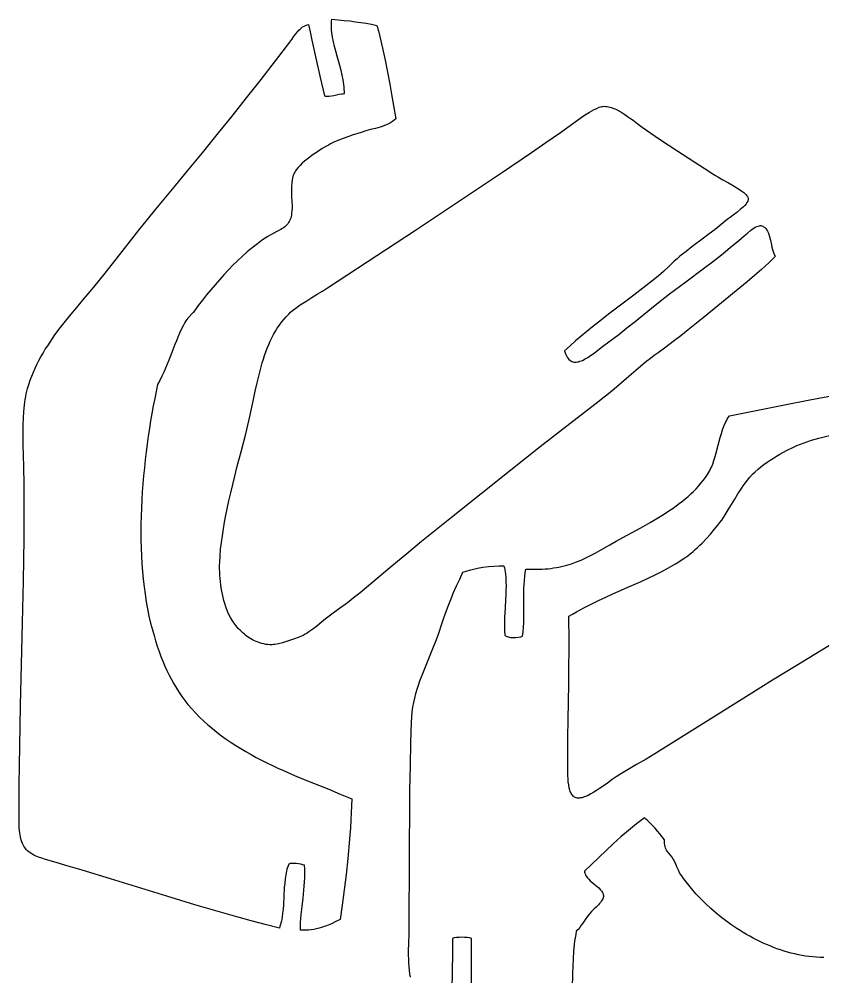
# Model space of a CAD drawing. Extents: x 4.8 to 43.2, y 0 to 48.
# Drawn here: x 4.82 to 14.38, y 12.02 to 23.4 of the extents above; entities that cross this region are included whole.
import ezdxf

# ---------------------------------------------------------------- set-up
doc = ezdxf.new("R2010")
doc.units = 0
doc.layers.add('Default_Layer', color=1, linetype='CONTINUOUS')

msp = doc.modelspace()

# ---------------------------------------------------------------- linework, layer by layer
at = {"layer": 'Default_Layer'}
for points in [[(9.073, 23.328), (9.09, 23.263), (9.107, 23.196), (9.139, 23.058), (9.17, 22.916), (9.199, 22.772), (9.226, 22.628), (9.251, 22.486), (9.296, 22.218), (9.277, 22.201), (9.257, 22.186), (9.235, 22.172), (9.212, 22.159), (9.188, 22.148), (9.163, 22.137), (9.137, 22.128), (9.11, 22.119), (9.055, 22.103), (8.998, 22.089), (8.941, 22.073), (8.884, 22.057), (8.779, 22.022), (8.726, 22.004), (8.673, 21.985), (8.621, 21.965), (8.57, 21.943), (8.521, 21.919), (8.497, 21.906), (8.474, 21.893), (8.423, 21.863), (8.365, 21.826), (8.334, 21.806), (8.303, 21.784), (8.273, 21.762), (8.242, 21.738), (8.213, 21.714), (8.185, 21.689), (8.159, 21.663), (8.135, 21.637), (8.114, 21.611), (8.105, 21.598), (8.097, 21.584), (8.089, 21.571), (8.083, 21.558), (8.078, 21.544), (8.073, 21.531), (8.069, 21.512), (8.065, 21.493), (8.06, 21.456), (8.057, 21.418), (8.056, 21.38), (8.056, 21.342), (8.058, 21.304), (8.062, 21.23), (8.063, 21.193), (8.063, 21.158), (8.062, 21.123), (8.058, 21.09), (8.056, 21.074), (8.052, 21.058), (8.048, 21.042), (8.043, 21.027), (8.037, 21.012), (8.029, 20.998), (8.021, 20.984), (8.012, 20.97), (8.001, 20.957), (7.989, 20.945), (7.976, 20.934), (7.961, 20.923), (7.946, 20.913), (7.931, 20.903), (7.898, 20.885), (7.832, 20.852), (7.802, 20.836), (7.775, 20.82), (7.712, 20.777), (7.651, 20.732), (7.59, 20.685), (7.531, 20.635), (7.473, 20.584), (7.416, 20.531), (7.36, 20.477), (7.306, 20.421), (7.252, 20.363), (7.199, 20.305), (7.147, 20.245), (7.096, 20.184), (7.046, 20.123), (6.997, 20.06), (6.948, 19.998), (6.901, 19.934), (6.886, 19.915), (6.87, 19.897), (6.839, 19.863), (6.825, 19.846), (6.811, 19.83), (6.799, 19.814), (6.789, 19.797), (6.766, 19.755), (6.744, 19.712), (6.724, 19.668), (6.705, 19.623), (6.687, 19.578), (6.669, 19.533), (6.634, 19.441), (6.598, 19.347), (6.579, 19.3), (6.559, 19.252), (6.538, 19.204), (6.515, 19.156), (6.49, 19.108), (6.463, 19.06), (6.446, 18.976), (6.429, 18.891), (6.412, 18.804), (6.396, 18.715), (6.381, 18.626), (6.366, 18.535), (6.352, 18.444), (6.34, 18.351), (6.327, 18.258), (6.316, 18.164), (6.306, 18.069), (6.297, 17.974), (6.289, 17.878), (6.282, 17.782), (6.276, 17.686), (6.271, 17.59), (6.268, 17.495), (6.266, 17.399), (6.265, 17.303), (6.266, 17.208), (6.268, 17.114), (6.272, 17.02), (6.277, 16.927), (6.284, 16.835), (6.292, 16.743), (6.302, 16.653), (6.314, 16.564), (6.328, 16.476), (6.343, 16.39), (6.361, 16.305), (6.38, 16.222), (6.402, 16.14), (6.421, 16.074), (6.44, 16.009), (6.46, 15.947), (6.481, 15.885), (6.503, 15.826), (6.526, 15.768), (6.55, 15.711), (6.574, 15.656), (6.601, 15.602), (6.628, 15.549), (6.657, 15.498), (6.687, 15.447), (6.719, 15.397), (6.753, 15.349), (6.788, 15.301), (6.825, 15.254), (6.869, 15.203), (6.915, 15.153), (6.963, 15.104), (7.012, 15.057), (7.063, 15.012), (7.115, 14.967), (7.169, 14.924), (7.224, 14.883), (7.28, 14.843), (7.337, 14.803), (7.396, 14.765), (7.455, 14.729), (7.515, 14.693), (7.576, 14.658), (7.638, 14.624), (7.7, 14.592), (7.764, 14.559), (7.829, 14.528), (7.894, 14.498), (7.96, 14.468), (8.093, 14.411), (8.228, 14.355), (8.5, 14.245), (8.637, 14.189), (8.773, 14.131), (8.771, 14.049), (8.768, 13.965), (8.764, 13.878), (8.759, 13.789), (8.752, 13.698), (8.744, 13.607), (8.736, 13.514), (8.727, 13.421), (8.706, 13.234), (8.684, 13.049), (8.66, 12.869), (8.636, 12.696), (8.585, 12.672), (8.531, 12.647), (8.474, 12.623), (8.444, 12.612), (8.414, 12.602), (8.384, 12.593), (8.353, 12.586), (8.321, 12.579), (8.29, 12.574), (8.258, 12.57), (8.226, 12.569), (8.194, 12.569), (8.162, 12.571), (8.163, 12.617), (8.165, 12.663), (8.169, 12.71), (8.173, 12.757), (8.184, 12.852), (8.195, 12.949), (8.205, 13.046), (8.209, 13.095), (8.213, 13.145), (8.214, 13.194), (8.215, 13.244), (8.214, 13.294), (8.21, 13.344), (8.19, 13.349), (8.166, 13.354), (8.14, 13.358), (8.113, 13.361), (8.086, 13.363), (8.062, 13.363), (8.04, 13.361), (8.031, 13.36), (8.023, 13.357), (8.016, 13.337), (8.009, 13.317), (8.003, 13.295), (7.997, 13.273), (7.988, 13.227), (7.981, 13.179), (7.976, 13.13), (7.971, 13.079), (7.965, 12.975), (7.96, 12.871), (7.956, 12.82), (7.951, 12.771), (7.944, 12.723), (7.936, 12.678), (7.931, 12.657), (7.925, 12.636), (7.919, 12.616), (7.912, 12.596), (7.743, 12.639), (7.575, 12.683), (7.407, 12.728), (7.24, 12.775), (7.073, 12.824), (6.906, 12.873), (6.573, 12.974), (5.904, 13.18), (5.568, 13.282), (5.399, 13.333), (5.229, 13.382), (5.13, 13.411), (5.086, 13.425), (5.046, 13.44), (5.009, 13.456), (4.991, 13.464), (4.975, 13.473), (4.959, 13.483), (4.945, 13.493), (4.931, 13.503), (4.918, 13.515), (4.905, 13.527), (4.894, 13.54), (4.883, 13.554), (4.873, 13.568), (4.864, 13.584), (4.856, 13.601), (4.849, 13.619), (4.842, 13.639), (4.836, 13.659), (4.831, 13.681), (4.827, 13.704), (4.823, 13.729), (4.82, 13.756), (4.818, 13.783), (4.817, 13.813), (4.817, 13.844), (4.817, 14.069), (4.818, 14.297), (4.821, 14.529), (4.825, 14.764), (4.834, 15.242), (4.846, 15.73), (4.858, 16.225), (4.868, 16.724), (4.872, 16.974), (4.876, 17.225), (4.878, 17.475), (4.878, 17.725), (4.878, 17.806), (4.876, 17.889), (4.872, 18.061), (4.867, 18.235), (4.865, 18.323), (4.864, 18.409), (4.864, 18.494), (4.865, 18.578), (4.868, 18.659), (4.873, 18.737), (4.88, 18.811), (4.884, 18.847), (4.889, 18.882), (4.895, 18.916), (4.902, 18.948), (4.909, 18.98), (4.917, 19.01), (4.932, 19.06), (4.949, 19.109), (4.967, 19.157), (4.986, 19.205), (5.007, 19.251), (5.029, 19.298), (5.052, 19.343), (5.076, 19.388), (5.102, 19.433), (5.128, 19.477), (5.156, 19.52), (5.184, 19.563), (5.213, 19.605), (5.243, 19.648), (5.305, 19.731), (5.369, 19.813), (5.435, 19.895), (5.502, 19.975), (5.57, 20.056), (5.706, 20.218), (5.773, 20.3), (5.839, 20.383), (6.042, 20.642), (6.242, 20.895), (6.342, 21.02), (6.441, 21.143), (6.54, 21.264), (6.639, 21.383), (6.819, 21.599), (6.998, 21.815), (7.174, 22.031), (7.349, 22.248), (7.522, 22.466), (7.695, 22.685), (7.866, 22.906), (8.037, 23.129), (8.059, 23.16), (8.082, 23.192), (8.106, 23.225), (8.131, 23.256), (8.145, 23.271), (8.159, 23.285), (8.174, 23.298), (8.189, 23.31), (8.206, 23.32), (8.223, 23.329), (8.241, 23.336), (8.26, 23.341), (8.278, 23.252), (8.299, 23.154), (8.347, 22.938), (8.398, 22.711), (8.449, 22.492), (8.462, 22.489), (8.475, 22.488), (8.488, 22.487), (8.502, 22.488), (8.531, 22.491), (8.561, 22.496), (8.623, 22.509), (8.655, 22.514), (8.67, 22.516), (8.686, 22.517), (8.686, 22.544), (8.684, 22.571), (8.682, 22.598), (8.679, 22.626), (8.67, 22.681), (8.659, 22.737), (8.646, 22.794), (8.631, 22.851), (8.599, 22.964), (8.583, 23.021), (8.569, 23.078), (8.556, 23.134), (8.545, 23.189), (8.54, 23.217), (8.537, 23.244), (8.534, 23.271), (8.532, 23.298), (8.531, 23.325), (8.532, 23.351), (8.533, 23.377), (8.536, 23.403), (8.683, 23.388), (8.752, 23.381), (8.818, 23.373), (8.882, 23.364), (8.945, 23.354), (9.009, 23.342), (9.073, 23.328)], [(11.305, 19.46), (11.312, 19.437), (11.32, 19.417), (11.328, 19.398), (11.337, 19.382), (11.347, 19.368), (11.357, 19.356), (11.368, 19.347), (11.379, 19.339), (11.391, 19.333), (11.404, 19.329), (11.416, 19.326), (11.43, 19.325), (11.443, 19.325), (11.458, 19.327), (11.472, 19.33), (11.487, 19.335), (11.502, 19.34), (11.517, 19.346), (11.549, 19.362), (11.581, 19.381), (11.613, 19.402), (11.646, 19.425), (11.678, 19.449), (11.742, 19.497), (11.849, 19.577), (11.95, 19.655), (12.047, 19.731), (12.143, 19.808), (12.339, 19.966), (12.443, 20.048), (12.553, 20.135), (12.749, 20.281), (12.959, 20.438), (13.066, 20.519), (13.172, 20.602), (13.276, 20.686), (13.378, 20.77), (13.443, 20.828), (13.48, 20.86), (13.518, 20.89), (13.537, 20.904), (13.556, 20.917), (13.574, 20.928), (13.592, 20.936), (13.609, 20.943), (13.625, 20.947), (13.632, 20.948), (13.639, 20.948), (13.646, 20.947), (13.653, 20.945), (13.664, 20.941), (13.673, 20.935), (13.682, 20.929), (13.691, 20.921), (13.699, 20.913), (13.706, 20.903), (13.712, 20.893), (13.718, 20.882), (13.729, 20.858), (13.738, 20.831), (13.746, 20.804), (13.753, 20.775), (13.766, 20.718), (13.772, 20.69), (13.778, 20.663), (13.786, 20.639), (13.794, 20.617), (13.799, 20.607), (13.803, 20.598), (13.809, 20.59), (13.815, 20.583), (13.774, 20.544), (13.733, 20.504), (13.649, 20.428), (13.564, 20.354), (13.478, 20.281), (13.391, 20.209), (13.303, 20.138), (13.129, 19.996), (12.953, 19.853), (12.777, 19.71), (12.688, 19.639), (12.598, 19.57), (12.508, 19.502), (12.417, 19.435), (12.372, 19.403), (12.328, 19.369), (12.284, 19.335), (12.241, 19.299), (12.154, 19.227), (12.068, 19.153), (11.981, 19.079), (11.894, 19.005), (11.807, 18.932), (11.762, 18.896), (11.717, 18.861), (11.367, 18.59), (11.016, 18.316), (10.664, 18.04), (10.311, 17.76), (9.958, 17.477), (9.781, 17.334), (9.604, 17.19), (9.428, 17.045), (9.251, 16.898), (9.074, 16.751), (8.898, 16.602), (8.855, 16.567), (8.811, 16.532), (8.721, 16.464), (8.629, 16.396), (8.536, 16.327), (8.489, 16.291), (8.443, 16.255), (8.353, 16.182), (8.309, 16.148), (8.264, 16.116), (8.242, 16.102), (8.219, 16.088), (8.196, 16.076), (8.174, 16.065), (8.137, 16.05), (8.094, 16.033), (8.046, 16.017), (7.997, 16.001), (7.948, 15.987), (7.901, 15.976), (7.859, 15.968), (7.841, 15.966), (7.825, 15.965), (7.8, 15.965), (7.776, 15.967), (7.751, 15.969), (7.728, 15.974), (7.704, 15.979), (7.681, 15.985), (7.659, 15.993), (7.637, 16.002), (7.615, 16.011), (7.594, 16.022), (7.573, 16.033), (7.553, 16.046), (7.534, 16.059), (7.515, 16.073), (7.496, 16.088), (7.478, 16.104), (7.46, 16.12), (7.444, 16.137), (7.427, 16.155), (7.412, 16.173), (7.396, 16.191), (7.382, 16.21), (7.355, 16.249), (7.33, 16.29), (7.309, 16.331), (7.29, 16.373), (7.274, 16.415), (7.262, 16.453), (7.252, 16.49), (7.242, 16.527), (7.234, 16.565), (7.226, 16.602), (7.22, 16.64), (7.215, 16.677), (7.21, 16.715), (7.207, 16.753), (7.204, 16.791), (7.203, 16.829), (7.202, 16.868), (7.202, 16.906), (7.203, 16.945), (7.207, 17.023), (7.213, 17.101), (7.222, 17.181), (7.234, 17.261), (7.247, 17.342), (7.261, 17.423), (7.277, 17.506), (7.313, 17.675), (7.334, 17.772), (7.358, 17.871), (7.382, 17.97), (7.408, 18.071), (7.461, 18.273), (7.513, 18.474), (7.538, 18.576), (7.56, 18.678), (7.604, 18.88), (7.625, 18.98), (7.647, 19.078), (7.671, 19.174), (7.696, 19.268), (7.709, 19.315), (7.723, 19.36), (7.737, 19.405), (7.753, 19.448), (7.769, 19.491), (7.786, 19.533), (7.804, 19.575), (7.824, 19.615), (7.844, 19.654), (7.866, 19.692), (7.888, 19.729), (7.912, 19.765), (7.938, 19.8), (7.965, 19.833), (7.993, 19.865), (8.023, 19.896), (8.046, 19.917), (8.07, 19.937), (8.095, 19.957), (8.122, 19.977), (8.149, 19.997), (8.178, 20.016), (8.238, 20.055), (8.299, 20.093), (8.362, 20.131), (8.424, 20.169), (8.486, 20.208), (9.185, 20.667), (9.532, 20.895), (9.877, 21.123), (10.222, 21.352), (10.566, 21.583), (10.911, 21.818), (11.084, 21.937), (11.257, 22.057), (11.315, 22.098), (11.373, 22.14), (11.43, 22.181), (11.487, 22.221), (11.544, 22.26), (11.602, 22.295), (11.63, 22.312), (11.659, 22.327), (11.688, 22.342), (11.717, 22.355), (11.732, 22.36), (11.747, 22.364), (11.762, 22.366), (11.778, 22.367), (11.794, 22.366), (11.81, 22.364), (11.827, 22.361), (11.844, 22.357), (11.862, 22.352), (11.879, 22.346), (11.914, 22.331), (11.95, 22.313), (11.986, 22.292), (12.021, 22.27), (12.055, 22.247), (12.089, 22.223), (12.121, 22.2), (12.18, 22.155), (12.23, 22.118), (12.332, 22.047), (12.434, 21.977), (12.537, 21.909), (12.641, 21.841), (12.855, 21.703), (12.966, 21.631), (13.079, 21.556), (13.102, 21.542), (13.128, 21.526), (13.189, 21.492), (13.256, 21.456), (13.323, 21.417), (13.356, 21.398), (13.386, 21.379), (13.414, 21.359), (13.438, 21.34), (13.459, 21.321), (13.467, 21.312), (13.475, 21.303), (13.48, 21.294), (13.485, 21.286), (13.488, 21.277), (13.489, 21.269), (13.489, 21.262), (13.488, 21.254), (13.487, 21.246), (13.484, 21.239), (13.475, 21.222), (13.464, 21.206), (13.45, 21.189), (13.433, 21.172), (13.415, 21.155), (13.395, 21.138), (13.354, 21.105), (13.312, 21.074), (13.273, 21.045), (13.241, 21.02), (13.167, 20.96), (13.095, 20.903), (13.025, 20.849), (12.957, 20.797), (12.82, 20.694), (12.751, 20.64), (12.678, 20.583), (12.644, 20.554), (12.61, 20.524), (12.545, 20.463), (12.481, 20.402), (12.449, 20.374), (12.417, 20.346), (12.344, 20.288), (12.272, 20.231), (12.128, 20.12), (11.845, 19.905), (11.707, 19.798), (11.638, 19.744), (11.57, 19.689), (11.503, 19.634), (11.436, 19.577), (11.371, 19.52), (11.305, 19.46)]]:
    msp.add_lwpolyline(points, close=True, dxfattribs=at)
for points in [[(9.474, 12.011), (9.466, 12.051), (9.46, 12.092), (9.456, 12.135), (9.452, 12.18), (9.451, 12.226), (9.45, 12.273), (9.45, 12.321), (9.452, 12.42), (9.455, 12.522), (9.457, 12.627), (9.458, 12.733), (9.46, 13.318), (9.461, 13.625), (9.463, 13.934), (9.466, 14.236), (9.471, 14.527), (9.476, 14.798), (9.483, 15.042), (9.487, 15.104), (9.493, 15.163), (9.501, 15.22), (9.511, 15.276), (9.523, 15.33), (9.536, 15.383), (9.551, 15.434), (9.567, 15.485), (9.584, 15.534), (9.603, 15.584), (9.641, 15.681), (9.682, 15.779), (9.722, 15.878), (9.78, 16.027), (9.808, 16.101), (9.821, 16.139), (9.834, 16.177), (9.86, 16.259), (9.889, 16.341), (9.919, 16.422), (9.952, 16.503), (9.985, 16.584), (10.021, 16.664), (10.058, 16.745), (10.096, 16.826), (10.121, 16.835), (10.148, 16.844), (10.176, 16.852), (10.206, 16.86), (10.237, 16.867), (10.268, 16.874), (10.333, 16.885), (10.399, 16.893), (10.464, 16.899), (10.526, 16.901), (10.555, 16.902), (10.583, 16.901), (10.589, 16.878), (10.593, 16.856), (10.601, 16.809), (10.605, 16.761), (10.608, 16.712), (10.609, 16.662), (10.608, 16.611), (10.606, 16.559), (10.603, 16.506), (10.597, 16.399), (10.591, 16.292), (10.59, 16.238), (10.589, 16.185), (10.591, 16.131), (10.595, 16.078), (10.602, 16.072), (10.611, 16.066), (10.622, 16.061), (10.634, 16.057), (10.648, 16.054), (10.663, 16.052), (10.678, 16.05), (10.694, 16.05), (10.726, 16.05), (10.757, 16.054), (10.785, 16.058), (10.796, 16.062), (10.806, 16.065), (10.812, 16.119), (10.816, 16.173), (10.819, 16.226), (10.821, 16.279), (10.822, 16.382), (10.821, 16.484), (10.821, 16.583), (10.822, 16.632), (10.824, 16.68), (10.827, 16.727), (10.831, 16.774), (10.837, 16.819), (10.845, 16.864), (10.886, 16.862), (10.925, 16.861), (10.964, 16.861), (11.001, 16.862), (11.038, 16.863), (11.073, 16.865), (11.108, 16.868), (11.141, 16.872), (11.175, 16.877), (11.207, 16.882), (11.238, 16.888), (11.269, 16.895), (11.3, 16.902), (11.33, 16.91), (11.388, 16.928), (11.446, 16.949), (11.502, 16.971), (11.557, 16.996), (11.613, 17.024), (11.669, 17.053), (11.725, 17.084), (11.843, 17.151), (11.92, 17.195), (11.998, 17.239), (12.16, 17.327), (12.241, 17.372), (12.322, 17.418), (12.403, 17.465), (12.482, 17.514), (12.559, 17.564), (12.597, 17.59), (12.634, 17.616), (12.67, 17.643), (12.706, 17.671), (12.74, 17.699), (12.774, 17.728), (12.807, 17.758), (12.839, 17.788), (12.87, 17.819), (12.899, 17.851), (12.927, 17.884), (12.954, 17.917), (12.98, 17.952), (13.004, 17.987), (13.016, 18.007), (13.028, 18.027), (13.038, 18.048), (13.048, 18.069), (13.067, 18.112), (13.082, 18.156), (13.097, 18.201), (13.11, 18.246), (13.133, 18.338), (13.157, 18.43), (13.17, 18.475), (13.185, 18.52), (13.201, 18.564), (13.22, 18.606), (13.23, 18.627), (13.241, 18.647), (13.253, 18.667), (13.266, 18.686), (13.903, 18.813), (14.223, 18.876), (14.543, 18.937)], [(14.639, 16.065), (14.346, 15.889), (14.06, 15.714), (13.78, 15.541), (13.502, 15.369), (12.948, 15.022), (12.38, 14.667), (12.328, 14.635), (12.274, 14.604), (12.162, 14.539), (12.043, 14.469), (11.981, 14.432), (11.918, 14.393), (11.896, 14.379), (11.871, 14.361), (11.815, 14.32), (11.752, 14.275), (11.719, 14.253), (11.686, 14.23), (11.653, 14.21), (11.619, 14.19), (11.587, 14.173), (11.555, 14.159), (11.539, 14.154), (11.524, 14.149), (11.51, 14.145), (11.495, 14.142), (11.482, 14.14), (11.468, 14.14), (11.456, 14.141), (11.444, 14.143), (11.433, 14.146), (11.423, 14.151), (11.414, 14.158), (11.406, 14.165), (11.398, 14.174), (11.391, 14.184), (11.384, 14.195), (11.378, 14.207), (11.373, 14.22), (11.368, 14.234), (11.36, 14.264), (11.354, 14.297), (11.349, 14.333), (11.346, 14.37), (11.344, 14.409), (11.343, 14.449), (11.343, 14.489), (11.343, 14.568), (11.344, 14.642), (11.345, 14.86), (11.347, 15.074), (11.354, 15.494), (11.357, 15.699), (11.358, 15.902), (11.358, 16.103), (11.357, 16.203), (11.355, 16.302), (11.355, 16.302), (11.4, 16.328), (11.445, 16.354), (11.534, 16.403), (11.622, 16.448), (11.709, 16.491), (11.795, 16.531), (11.881, 16.57), (12.05, 16.644), (12.217, 16.718), (12.299, 16.756), (12.381, 16.796), (12.462, 16.837), (12.543, 16.88), (12.624, 16.926), (12.664, 16.951), (12.704, 16.976), (12.737, 16.999), (12.77, 17.022), (12.801, 17.046), (12.831, 17.07), (12.86, 17.095), (12.888, 17.121), (12.916, 17.147), (12.942, 17.173), (12.992, 17.226), (13.04, 17.28), (13.085, 17.334), (13.129, 17.388), (13.152, 17.417), (13.174, 17.447), (13.194, 17.477), (13.215, 17.508), (13.253, 17.569), (13.291, 17.632), (13.329, 17.696), (13.368, 17.76), (13.409, 17.823), (13.43, 17.855), (13.453, 17.887), (13.48, 17.923), (13.51, 17.958), (13.541, 17.991), (13.573, 18.022), (13.606, 18.052), (13.641, 18.08), (13.677, 18.108), (13.714, 18.134), (13.751, 18.159), (13.789, 18.183), (13.828, 18.206), (13.867, 18.229), (13.947, 18.272), (14.027, 18.313), (14.069, 18.332), (14.112, 18.35), (14.154, 18.367), (14.198, 18.382), (14.242, 18.396), (14.286, 18.409), (14.331, 18.421), (14.377, 18.433), (14.471, 18.455)], [(14.39, 12.246), (14.347, 12.247), (14.303, 12.249), (14.26, 12.252), (14.216, 12.257), (14.173, 12.263), (14.13, 12.27), (14.087, 12.278), (14.044, 12.288), (14.001, 12.298), (13.958, 12.31), (13.916, 12.322), (13.874, 12.336), (13.832, 12.35), (13.79, 12.365), (13.749, 12.382), (13.708, 12.399), (13.667, 12.417), (13.627, 12.436), (13.587, 12.456), (13.547, 12.476), (13.508, 12.498), (13.469, 12.52), (13.431, 12.542), (13.393, 12.566), (13.356, 12.59), (13.319, 12.614), (13.282, 12.639), (13.247, 12.665), (13.177, 12.718), (13.11, 12.772), (13.045, 12.828), (12.983, 12.886), (12.924, 12.944), (12.868, 13.004), (12.815, 13.064), (12.766, 13.124), (12.72, 13.185), (12.699, 13.215), (12.678, 13.245), (12.668, 13.263), (12.659, 13.282), (12.641, 13.324), (12.624, 13.367), (12.614, 13.388), (12.603, 13.407), (12.594, 13.423), (12.584, 13.437), (12.564, 13.463), (12.544, 13.487), (12.527, 13.511), (12.519, 13.523), (12.511, 13.536), (12.505, 13.551), (12.5, 13.566), (12.496, 13.583), (12.493, 13.601), (12.492, 13.621), (12.492, 13.644), (12.437, 13.714), (12.409, 13.748), (12.381, 13.783), (12.351, 13.816), (12.321, 13.847), (12.289, 13.878), (12.272, 13.892), (12.255, 13.906), (12.207, 13.87), (12.16, 13.833), (12.113, 13.795), (12.067, 13.757), (11.976, 13.679), (11.888, 13.599), (11.8, 13.518), (11.714, 13.436), (11.544, 13.27), (11.544, 13.26), (11.546, 13.25), (11.549, 13.241), (11.552, 13.231), (11.557, 13.221), (11.563, 13.212), (11.576, 13.194), (11.593, 13.176), (11.611, 13.158), (11.631, 13.141), (11.652, 13.123), (11.693, 13.089), (11.712, 13.072), (11.729, 13.055), (11.744, 13.038), (11.75, 13.029), (11.756, 13.02), (11.76, 13.011), (11.764, 13.002), (11.766, 12.993), (11.767, 12.983), (11.767, 12.97), (11.764, 12.957), (11.759, 12.943), (11.751, 12.929), (11.742, 12.915), (11.732, 12.901), (11.72, 12.886), (11.707, 12.872), (11.68, 12.845), (11.652, 12.818), (11.627, 12.793), (11.606, 12.77), (11.583, 12.741), (11.562, 12.712), (11.523, 12.655), (11.504, 12.629), (11.485, 12.603), (11.465, 12.579), (11.444, 12.558), (11.437, 12.519), (11.431, 12.48), (11.425, 12.44), (11.42, 12.399), (11.412, 12.316), (11.407, 12.23), (11.403, 12.143), (11.4, 12.054), (11.397, 11.875)], [(10.196, 11.859), (10.196, 12.165), (10.196, 12.471), (10.186, 12.475), (10.174, 12.478), (10.146, 12.482), (10.116, 12.485), (10.083, 12.486), (10.051, 12.485), (10.02, 12.482), (9.993, 12.478), (9.981, 12.475), (9.971, 12.471), (9.971, 12.356), (9.97, 12.243), (9.968, 12.133), (9.966, 12.024), (9.96, 11.81)]]:
    msp.add_lwpolyline(points, dxfattribs=at)

doc.saveas('drawing.dxf')
